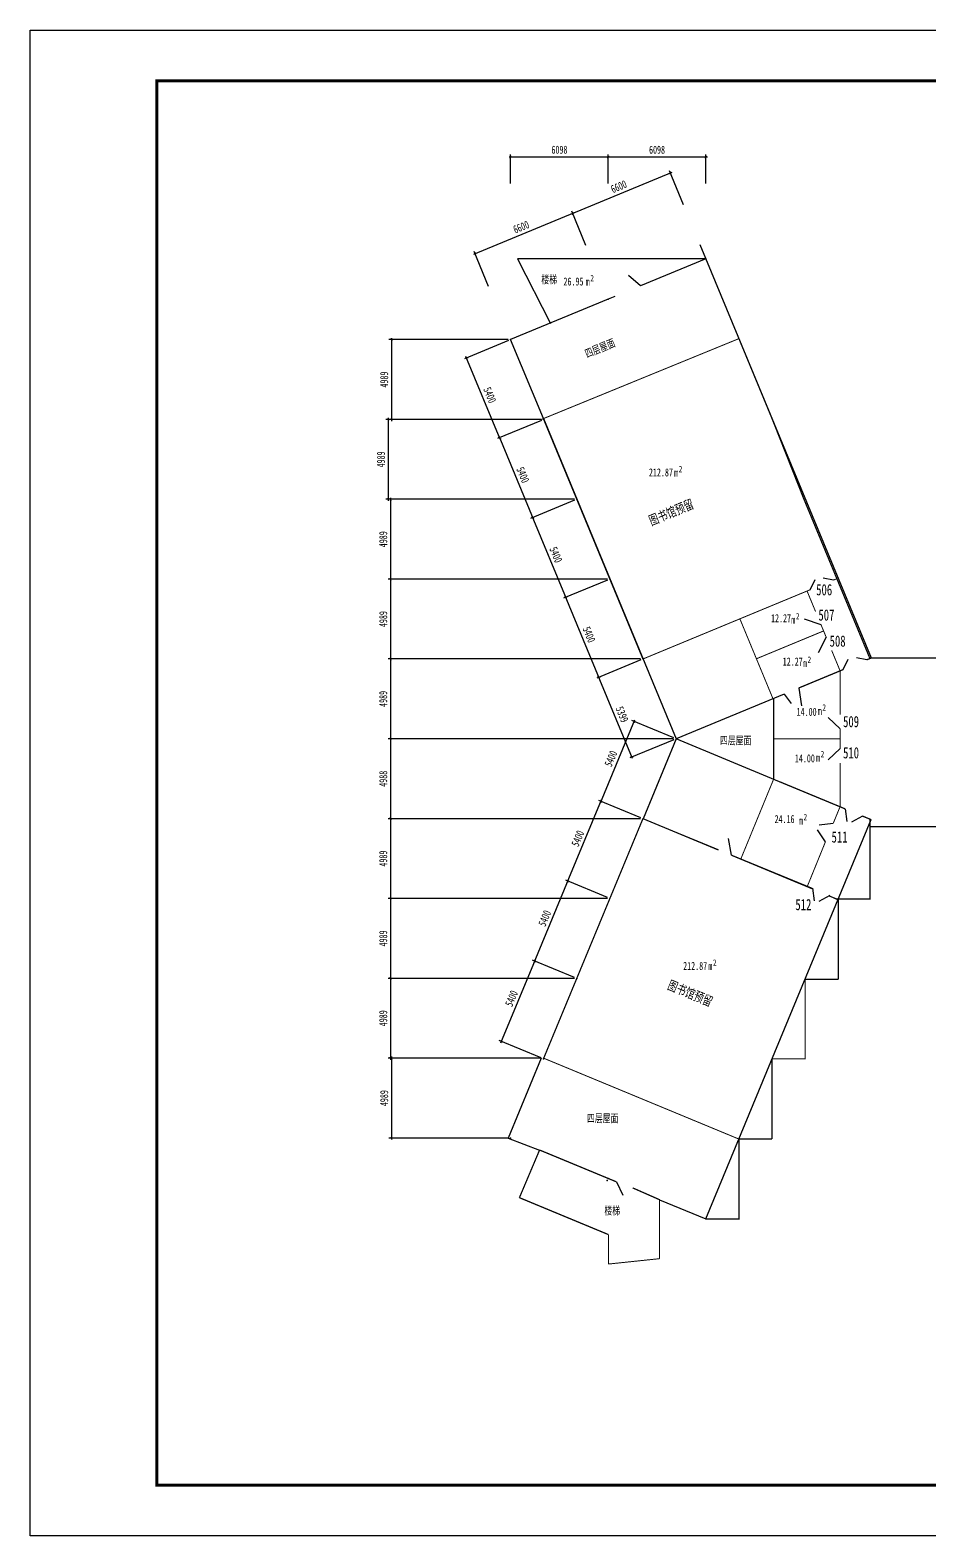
# Model space of a CAD drawing. Extents: x -65804 to 67252, y -80473 to 13616.
# Drawn here: x -65804 to -9585, y -80473 to 13616 of the extents above; entities that cross this region are included whole.
import ezdxf

# ---------------------------------------------------------------- set-up
doc = ezdxf.new("R2010")
doc.units = 0
doc.layers.get('0').update_dxf_attribs({"linetype": 'CONTINUOUS'})
doc.layers.get('DEFPOINTS').update_dxf_attribs({"linetype": 'CONTINUOUS'})
doc.styles.get("Standard").update_dxf_attribs({"font": '', "width": 0.7, "height": 700})
doc.styles.get('Standard').set_extended_font_data('FangSong_GB2312')
doc.dimstyles.get("Standard").update_dxf_attribs({"dimtxt": 0.18, "dimasz": 0.18, "dimexe": 0.18, "dimexo": 0.0625, "dimgap": 0.09, "dimtad": 0, "dimtih": 1, "dimtoh": 1, "dimdec": 4, "dimzin": 0, "dimdsep": 46, "dimtxsty": 'Standard', "dimcen": 0.09, "dimadec": 0, "dimazin": 0, "dimtfac": 1, "dimtdec": 4, "dimtofl": 0, "dimtmove": 0, "dimatfit": 3, "dimfxl": 1, "dimtolj": 1, "dimtzin": 0, "dimarcsym": 0})

# ---------------------------------------------------------------- blocks, each defined once
blk = doc.blocks.new('_ARCHTICK')
at = {"color": 0, "linetype": 'ByBlock', "const_width": 0.15}
blk.add_lwpolyline([(-0.5, -0.5), (0.5, 0.5)], dxfattribs=at)
blk = doc.blocks.new('*D1')
at = {"color": 0, "linetype": 'ByBlock'}
for p, q in [((-27653, -25737), (-30403, -26877)), ((-28159, -31900), (-30302, -26727)), ((-25586, -30725), (-28336, -31865))]:
    blk.add_line(p, q, dxfattribs=at)
at = {"layer": 'DEFPOINTS', "color": 0, "linetype": 'ByBlock'}
for p in [(-27514, -25680), (-30264, -26819), (-25448, -30668)]:
    blk.add_point(p, dxfattribs=at)
at = {"color": 0, "linetype": 'ByBlock', "xscale": 150, "yscale": 150, "zscale": 150}
for p, rotation in [((-30264, -26819), 112.5037971658268), ((-28198, -31807), 292.5037971658268)]:
    blk.add_blockref('_ARCHTICK', p, dxfattribs=dict(at, rotation=rotation))
at = {"color": 0, "linetype": 'ByBlock', "insert": (-28815, -29141), "char_height": 500, "attachment_point": 5, "rotation": 292.5038}
blk.add_mtext('\\A1;5399', dxfattribs=at)
blk = doc.blocks.new('*D2')
at = {"color": 0, "linetype": 'ByBlock'}
for p, q in [((-29719, -20748), (-32470, -21888)), ((-30226, -26912), (-32369, -21738))]:
    blk.add_line(p, q, dxfattribs=at)
at = {"layer": 'DEFPOINTS', "color": 0, "linetype": 'ByBlock'}
for p in [(-29581, -20691), (-32331, -21830), (-27514, -25680)]:
    blk.add_point(p, dxfattribs=at)
at = {"color": 0, "linetype": 'ByBlock', "xscale": 150, "yscale": 150, "zscale": 150}
for p, rotation in [((-32331, -21830), 112.5037971658268), ((-30264, -26819), 292.5037971658268)]:
    blk.add_blockref('_ARCHTICK', p, dxfattribs=dict(at, rotation=rotation))
at = {"color": 0, "linetype": 'ByBlock', "insert": (-30882, -24153), "char_height": 500, "attachment_point": 5, "rotation": 292.5038}
blk.add_mtext('\\A1;5400', dxfattribs=at)
blk = doc.blocks.new('*D3')
at = {"color": 0, "linetype": 'ByBlock'}
for p, q in [((-31786, -15759), (-34536, -16899)), ((-32293, -21923), (-34436, -16749))]:
    blk.add_line(p, q, dxfattribs=at)
at = {"layer": 'DEFPOINTS', "color": 0, "linetype": 'ByBlock'}
for p in [(-31647, -15702), (-34398, -16842), (-29581, -20691)]:
    blk.add_point(p, dxfattribs=at)
at = {"color": 0, "linetype": 'ByBlock', "xscale": 150, "yscale": 150, "zscale": 150}
for p, rotation in [((-34398, -16842), 112.5037971658268), ((-32331, -21830), 292.5037971658268)]:
    blk.add_blockref('_ARCHTICK', p, dxfattribs=dict(at, rotation=rotation))
at = {"color": 0, "linetype": 'ByBlock', "insert": (-32949, -19164), "char_height": 500, "attachment_point": 5, "rotation": 292.5038}
blk.add_mtext('\\A1;5400', dxfattribs=at)
blk = doc.blocks.new('*D4')
at = {"color": 0, "linetype": 'ByBlock'}
for p, q in [((-33852, -10770), (-36603, -11910)), ((-34360, -16934), (-36503, -11760))]:
    blk.add_line(p, q, dxfattribs=at)
at = {"layer": 'DEFPOINTS', "color": 0, "linetype": 'ByBlock'}
for p in [(-33714, -10713), (-36465, -11853), (-31647, -15702)]:
    blk.add_point(p, dxfattribs=at)
at = {"color": 0, "linetype": 'ByBlock', "xscale": 150, "yscale": 150, "zscale": 150}
for p, rotation in [((-36465, -11853), 112.5037971658268), ((-34398, -16842), 292.5037971658268)]:
    blk.add_blockref('_ARCHTICK', p, dxfattribs=dict(at, rotation=rotation))
at = {"color": 0, "linetype": 'ByBlock', "insert": (-35016, -14175), "char_height": 500, "attachment_point": 5, "rotation": 292.5038}
blk.add_mtext('\\A1;5400', dxfattribs=at)
blk = doc.blocks.new('*D5')
at = {"color": 0, "linetype": 'ByBlock'}
for p, q in [((-35919, -5782), (-38670, -6921)), ((-36426, -11945), (-38570, -6772))]:
    blk.add_line(p, q, dxfattribs=at)
at = {"layer": 'DEFPOINTS', "color": 0, "linetype": 'ByBlock'}
for p in [(-35780, -5724), (-38531, -6864), (-33714, -10713)]:
    blk.add_point(p, dxfattribs=at)
at = {"color": 0, "linetype": 'ByBlock', "xscale": 150, "yscale": 150, "zscale": 150}
for p, rotation in [((-38531, -6864), 112.5037971658268), ((-36465, -11853), 292.5037971658268)]:
    blk.add_blockref('_ARCHTICK', p, dxfattribs=dict(at, rotation=rotation))
at = {"color": 0, "linetype": 'ByBlock', "insert": (-37082, -9186), "char_height": 500, "attachment_point": 5, "rotation": 292.5038}
blk.add_mtext('\\A1;5400', dxfattribs=at)
blk = doc.blocks.new('*D10')
at = {"color": 0, "linetype": 'ByBlock'}
for p, q in [((-34306, -44642), (-32163, -39468)), ((-29719, -40588), (-32340, -39503))]:
    blk.add_line(p, q, dxfattribs=at)
at = {"layer": 'DEFPOINTS', "color": 0, "linetype": 'ByBlock'}
for p in [(-32201, -39560), (-29581, -40646), (-31647, -45635)]:
    blk.add_point(p, dxfattribs=at)
at = {"color": 0, "linetype": 'ByBlock', "xscale": 150, "yscale": 150, "zscale": 150}
for p, rotation in [((-32201, -39560), 67.50000000000004), ((-34268, -44549), 247.5)]:
    blk.add_blockref('_ARCHTICK', p, dxfattribs=dict(at, rotation=rotation))
at = {"color": 0, "linetype": 'ByBlock', "insert": (-33650, -41883), "char_height": 500, "attachment_point": 5, "rotation": 67.5}
blk.add_mtext('\\A1;5400', dxfattribs=at)
blk = doc.blocks.new('*D11')
at = {"color": 0, "linetype": 'ByBlock'}
for p, q in [((-32240, -39653), (-30097, -34479)), ((-27653, -35599), (-30274, -34514))]:
    blk.add_line(p, q, dxfattribs=at)
at = {"layer": 'DEFPOINTS', "color": 0, "linetype": 'ByBlock'}
for p in [(-30135, -34571), (-27514, -35657), (-29581, -40646)]:
    blk.add_point(p, dxfattribs=at)
at = {"color": 0, "linetype": 'ByBlock', "xscale": 150, "yscale": 150, "zscale": 150}
for p, rotation in [((-30135, -34571), 67.50000000000004), ((-32201, -39560), 247.5)]:
    blk.add_blockref('_ARCHTICK', p, dxfattribs=dict(at, rotation=rotation))
at = {"color": 0, "linetype": 'ByBlock', "insert": (-31584, -36894), "char_height": 500, "attachment_point": 5, "rotation": 67.5}
blk.add_mtext('\\A1;5400', dxfattribs=at)
blk = doc.blocks.new('*D12')
at = {"color": 0, "linetype": 'ByBlock'}
for p, q in [((-30173, -34664), (-28030, -29490)), ((-25585, -30611), (-28207, -29525))]:
    blk.add_line(p, q, dxfattribs=at)
at = {"layer": 'DEFPOINTS', "color": 0, "linetype": 'ByBlock'}
for p in [(-28068, -29582), (-25447, -30668), (-27514, -35657)]:
    blk.add_point(p, dxfattribs=at)
at = {"color": 0, "linetype": 'ByBlock', "xscale": 150, "yscale": 150, "zscale": 150}
for p, rotation in [((-28068, -29582), 67.50000000000004), ((-30135, -34571), 247.5)]:
    blk.add_blockref('_ARCHTICK', p, dxfattribs=dict(at, rotation=rotation))
at = {"color": 0, "linetype": 'ByBlock', "insert": (-29517, -31905), "char_height": 500, "attachment_point": 5, "rotation": 67.5}
blk.add_mtext('\\A1;5400', dxfattribs=at)
blk = doc.blocks.new('*D13')
at = {"color": 0, "linetype": 'ByBlock'}
for p, q in [((-43230, -5624), (-43230, -10813)), ((-35930, -5724), (-43380, -5724)), ((-33864, -10713), (-43380, -10713))]:
    blk.add_line(p, q, dxfattribs=at)
at = {"layer": 'DEFPOINTS', "color": 0, "linetype": 'ByBlock'}
for p in [(-35780, -5724), (-43230, -10713), (-33714, -10713)]:
    blk.add_point(p, dxfattribs=at)
at = {"color": 0, "linetype": 'ByBlock', "xscale": 150, "yscale": 150, "zscale": 150}
for p, rotation in [((-43230, -5724), 90), ((-43230, -10713), 270)]:
    blk.add_blockref('_ARCHTICK', p, dxfattribs=dict(at, rotation=rotation))
at = {"color": 0, "linetype": 'ByBlock', "insert": (-43680, -8219), "char_height": 500, "attachment_point": 5, "rotation": 90}
blk.add_mtext('\\A1;4989', dxfattribs=at)
blk = doc.blocks.new('*D14')
at = {"color": 0, "linetype": 'ByBlock'}
for p, q in [((-33864, -10713), (-43580, -10713)), ((-43430, -10613), (-43430, -15802)), ((-31797, -15702), (-43580, -15702))]:
    blk.add_line(p, q, dxfattribs=at)
at = {"layer": 'DEFPOINTS', "color": 0, "linetype": 'ByBlock'}
for p in [(-33714, -10713), (-43430, -15702), (-31647, -15702)]:
    blk.add_point(p, dxfattribs=at)
at = {"color": 0, "linetype": 'ByBlock', "xscale": 150, "yscale": 150, "zscale": 150}
for p, rotation in [((-43430, -10713), 90), ((-43430, -15702), 270)]:
    blk.add_blockref('_ARCHTICK', p, dxfattribs=dict(at, rotation=rotation))
at = {"color": 0, "linetype": 'ByBlock', "insert": (-43880, -13208), "char_height": 500, "attachment_point": 5, "rotation": 90}
blk.add_mtext('\\A1;4989', dxfattribs=at)
blk = doc.blocks.new('*D15')
at = {"color": 0, "linetype": 'ByBlock'}
for p, q in [((-31797, -15702), (-43440, -15702)), ((-43290, -15602), (-43290, -20791)), ((-29731, -20691), (-43440, -20691))]:
    blk.add_line(p, q, dxfattribs=at)
at = {"layer": 'DEFPOINTS', "color": 0, "linetype": 'ByBlock'}
for p in [(-31647, -15702), (-43290, -20691), (-29581, -20691)]:
    blk.add_point(p, dxfattribs=at)
at = {"color": 0, "linetype": 'ByBlock', "xscale": 150, "yscale": 150, "zscale": 150}
for p, rotation in [((-43290, -15702), 90), ((-43290, -20691), 270)]:
    blk.add_blockref('_ARCHTICK', p, dxfattribs=dict(at, rotation=rotation))
at = {"color": 0, "linetype": 'ByBlock', "insert": (-43740, -18196), "char_height": 500, "attachment_point": 5, "rotation": 90}
blk.add_mtext('\\A1;4989', dxfattribs=at)
blk = doc.blocks.new('*D16')
at = {"color": 0, "linetype": 'ByBlock'}
for p, q in [((-29731, -20691), (-43440, -20691)), ((-43290, -20591), (-43290, -25780)), ((-27664, -25680), (-43440, -25680))]:
    blk.add_line(p, q, dxfattribs=at)
at = {"layer": 'DEFPOINTS', "color": 0, "linetype": 'ByBlock'}
for p in [(-29581, -20691), (-43290, -25680), (-27514, -25680)]:
    blk.add_point(p, dxfattribs=at)
at = {"color": 0, "linetype": 'ByBlock', "xscale": 150, "yscale": 150, "zscale": 150}
for p, rotation in [((-43290, -20691), 90), ((-43290, -25680), 270)]:
    blk.add_blockref('_ARCHTICK', p, dxfattribs=dict(at, rotation=rotation))
at = {"color": 0, "linetype": 'ByBlock', "insert": (-43740, -23185), "char_height": 500, "attachment_point": 5, "rotation": 90}
blk.add_mtext('\\A1;4989', dxfattribs=at)
blk = doc.blocks.new('*D17')
at = {"color": 0, "linetype": 'ByBlock'}
for p, q in [((-27664, -25680), (-43440, -25680)), ((-43290, -25580), (-43290, -30769)), ((-25598, -30669), (-43440, -30669))]:
    blk.add_line(p, q, dxfattribs=at)
at = {"layer": 'DEFPOINTS', "color": 0, "linetype": 'ByBlock'}
for p in [(-27514, -25680), (-43290, -30669), (-25448, -30669)]:
    blk.add_point(p, dxfattribs=at)
at = {"color": 0, "linetype": 'ByBlock', "xscale": 150, "yscale": 150, "zscale": 150}
for p, rotation in [((-43290, -25680), 90), ((-43290, -30669), 270)]:
    blk.add_blockref('_ARCHTICK', p, dxfattribs=dict(at, rotation=rotation))
at = {"color": 0, "linetype": 'ByBlock', "insert": (-43740, -28174), "char_height": 500, "attachment_point": 5, "rotation": 90}
blk.add_mtext('\\A1;4989', dxfattribs=at)
blk = doc.blocks.new('*D18')
at = {"color": 0, "linetype": 'ByBlock'}
for p, q in [((-25598, -30669), (-43440, -30669)), ((-43290, -30569), (-43290, -35757)), ((-27664, -35657), (-43440, -35657))]:
    blk.add_line(p, q, dxfattribs=at)
at = {"layer": 'DEFPOINTS', "color": 0, "linetype": 'ByBlock'}
for p in [(-25448, -30669), (-43290, -35657), (-27514, -35657)]:
    blk.add_point(p, dxfattribs=at)
at = {"color": 0, "linetype": 'ByBlock', "xscale": 150, "yscale": 150, "zscale": 150}
for p, rotation in [((-43290, -30669), 90), ((-43290, -35657), 270)]:
    blk.add_blockref('_ARCHTICK', p, dxfattribs=dict(at, rotation=rotation))
at = {"color": 0, "linetype": 'ByBlock', "insert": (-43740, -33163), "char_height": 500, "attachment_point": 5, "rotation": 90}
blk.add_mtext('\\A1;4988', dxfattribs=at)
blk = doc.blocks.new('*D19')
at = {"color": 0, "linetype": 'ByBlock'}
for p, q in [((-27814, -35657), (-43440, -35657)), ((-43290, -35557), (-43290, -40746)), ((-29731, -40646), (-43440, -40646))]:
    blk.add_line(p, q, dxfattribs=at)
at = {"layer": 'DEFPOINTS', "color": 0, "linetype": 'ByBlock'}
for p in [(-27664, -35657), (-43290, -40646), (-29581, -40646)]:
    blk.add_point(p, dxfattribs=at)
at = {"color": 0, "linetype": 'ByBlock', "xscale": 150, "yscale": 150, "zscale": 150}
for p, rotation in [((-43290, -35657), 90), ((-43290, -40646), 270)]:
    blk.add_blockref('_ARCHTICK', p, dxfattribs=dict(at, rotation=rotation))
at = {"color": 0, "linetype": 'ByBlock', "insert": (-43740, -38151), "char_height": 500, "attachment_point": 5, "rotation": 90}
blk.add_mtext('\\A1;4989', dxfattribs=at)
blk = doc.blocks.new('*D20')
at = {"color": 0, "linetype": 'ByBlock'}
for p, q in [((-29731, -40646), (-43440, -40646)), ((-43290, -40546), (-43290, -45735)), ((-31797, -45635), (-43440, -45635))]:
    blk.add_line(p, q, dxfattribs=at)
at = {"layer": 'DEFPOINTS', "color": 0, "linetype": 'ByBlock'}
for p in [(-29581, -40646), (-43290, -45635), (-31647, -45635)]:
    blk.add_point(p, dxfattribs=at)
at = {"color": 0, "linetype": 'ByBlock', "xscale": 150, "yscale": 150, "zscale": 150}
for p, rotation in [((-43290, -40646), 90), ((-43290, -45635), 270)]:
    blk.add_blockref('_ARCHTICK', p, dxfattribs=dict(at, rotation=rotation))
at = {"color": 0, "linetype": 'ByBlock', "insert": (-43740, -43140), "char_height": 500, "attachment_point": 5, "rotation": 90}
blk.add_mtext('\\A1;4989', dxfattribs=at)
blk = doc.blocks.new('*D21')
at = {"color": 0, "linetype": 'ByBlock'}
for p, q in [((-31947, -45635), (-43440, -45635)), ((-43290, -45535), (-43290, -50724)), ((-33864, -50624), (-43440, -50624))]:
    blk.add_line(p, q, dxfattribs=at)
at = {"layer": 'DEFPOINTS', "color": 0, "linetype": 'ByBlock'}
for p in [(-31797, -45635), (-43290, -50624), (-33714, -50624)]:
    blk.add_point(p, dxfattribs=at)
at = {"color": 0, "linetype": 'ByBlock', "xscale": 150, "yscale": 150, "zscale": 150}
for p, rotation in [((-43290, -45635), 90), ((-43290, -50624), 270)]:
    blk.add_blockref('_ARCHTICK', p, dxfattribs=dict(at, rotation=rotation))
at = {"color": 0, "linetype": 'ByBlock', "insert": (-43740, -48129), "char_height": 500, "attachment_point": 5, "rotation": 90}
blk.add_mtext('\\A1;4989', dxfattribs=at)
blk = doc.blocks.new('*D22')
at = {"color": 0, "linetype": 'ByBlock'}
for p, q in [((-33864, -50624), (-43380, -50624)), ((-43230, -50524), (-43230, -55713)), ((-35930, -55613), (-43380, -55613))]:
    blk.add_line(p, q, dxfattribs=at)
at = {"layer": 'DEFPOINTS', "color": 0, "linetype": 'ByBlock'}
for p in [(-33714, -50624), (-43230, -55613), (-35780, -55613)]:
    blk.add_point(p, dxfattribs=at)
at = {"color": 0, "linetype": 'ByBlock', "xscale": 150, "yscale": 150, "zscale": 150}
for p, rotation in [((-43230, -50624), 90), ((-43230, -55613), 270)]:
    blk.add_blockref('_ARCHTICK', p, dxfattribs=dict(at, rotation=rotation))
at = {"color": 0, "linetype": 'ByBlock', "insert": (-43680, -53118), "char_height": 500, "attachment_point": 5, "rotation": 90}
blk.add_mtext('\\A1;4989', dxfattribs=at)

msp = doc.modelspace()

# ---------------------------------------------------------------- linework, layer by layer
for p, q in [((-65803.5, 13616.5), (67252.5, 13616.5)), ((-65803.5, -80473.1), (-65803.5, 13616.5)), ((-23951.7, 212.8), (-13252.5, -25617.4)), ((-23584.2, -672.4), (-35360, -672.4)), ((-35360, -672.4), (-33290, -4720)), ((-23584.2, -672.4), (-27668.3, -2364.1)), ((-27668.3, -2364.1), (-28420, -1720)), ((-29682.6, -3198.4), (-35780.2, -5724.1)), ((-29267.1, -3026.3), (-29682.6, -3198.4)), ((-33735.4, -10660.6), (-35780.2, -5724.1)), ((-33735.4, -10660.6), (-25447.7, -30668.9)), ((-15600.1, -20746.1), (-16243.1, -20624.1)), ((-17066.1, -21352.2), (-16756.1, -20712.1)), ((-16383.5, -23546.1), (-17420, -23200)), ((-16068.3, -24307.1), (-16556.5, -25284.7)), ((-15000, -26340), (-14690, -25700)), ((-13534.1, -25734.1), (-14177, -25612)), ((-18688.4, -27869), (-25447.7, -30668.9)), ((-18688.4, -27869), (-18260, -28460)), ((-17781.7, -27493.5), (-17610, -28600)), ((-15195.9, -30050), (-15930, -29340)), ((-25447.7, -30668.9), (-27500.4, -35662.5)), ((-18972.1, -33350.2), (-25447.7, -30667.9)), ((-15195.9, -31273.2), (-15930, -31983.2)), ((-27514.2, -35656.9), (-22820.9, -37600.9)), ((-23585, -60664.1), (-13252.5, -35719.3)), ((-14887, -35042.3), (-14780, -35830)), ((-13793.9, -35495.1), (-14480, -35870)), ((-16110, -37100), (-16610, -36350)), ((-15624.7, -35950.7), (-16500, -36060)), ((-21989.4, -37945.3), (-22160, -36900)), ((-21989.4, -37945.3), (-16923.7, -40043.6)), ((-16928.7, -40006.8), (-16821.7, -40794.5)), ((-15835.6, -40459.6), (-16521.7, -40834.5)), ((-15871.7, -40479.3), (-15319, -40708.3)), ((-33863.7, -50623.7), (-35936, -55626.7)), ((-35936, -55626.7), (-33971.7, -56361.7)), ((-29165.8, -58352.4), (-28780, -59180)), ((-26470, -59469.1), (-23585, -60664.1)), ((67252.5, -80473.1), (-65803.5, -80473.1))]:
    msp.add_line(p, q)
at = {"color": 0, "linetype": 'ByBlock'}
for p, q in [((-35880.2, 5690), (-29582.6, 5690)), ((-35780.2, 4040), (-35780.2, 5840)), ((-29782.6, 5690), (-23484.2, 5690)), ((-29682.6, 4040), (-29682.6, 5840)), ((-23584.2, 4040), (-23584.2, 5840)), ((-25710.3, 4723.9), (-31993.4, 2123.4)), ((-24984.1, 2707.9), (-25860, 4824.2)), ((-31808.6, 2199.9), (-38091.7, -400.5)), ((-31071.2, 156.9), (-31958.3, 2300.3)), ((-37158.3, -2394.2), (-38056.7, -223.7)), ((-36389.6, -49671.2), (-34229.7, -44456.8)), ((-31785.8, -45577.4), (-34406.5, -44491.8)), ((-33869.1, -50607), (-36489.9, -49521.4))]:
    msp.add_line(p, q, dxfattribs=at)
at = {"const_width": 190.1}
msp.add_lwpolyline([(-57883.5, 10448.5), (64084.5, 10448.5), (64084.5, -77305.1), (-57883.5, -77305.1)], close=True, dxfattribs=at)
for points, const_width in [([(-33863.7, -10713.1), (-21517.7, -5661.3)], 60), ([(-21517.7, -5661.3), (-19442.9, -10672.4), (-17464.8, -15672.4), (-15398.3, -20661.3), (-13331.8, -25650.3)], 80), ([(-27514.2, -25679.9), (-29580.7, -20691), (-31647.2, -15702), (-33730.5, -10672.4), (-33735.4, -10660.6)], 80), ([(-15602.1, -20745.7), (-15398.3, -20661.3)], 60), ([(-27514.2, -25679.9), (-17066.1, -21352.2)], 60), ([(-17253.5, -21445.7), (-16728.1, -22714.2)], 60), ([(-13251.8, -25617.1), (-8154.2, -25617.1), (-8154.2, -22617.4)], 80), ([(-21456.3, -23170.6), (-19389.8, -28159.6)], 60), ([(-16383.5, -23546.1), (-16225.9, -23926.6)], 60), ([(-20423, -25665.1), (-16225.9, -23926.6)], 60), ([(-16068.3, -24307.1), (-16225.9, -23926.6)], 60), ([(-15198.3, -26407.5), (-15723.7, -25139)], 60), ([(-15000, -26340), (-17781.7, -27493.5)], 80), ([(-13251.8, -25617.1), (-13534.1, -25734.1)], 80), ([(-15198.3, -26407.5), (-15196.5, -29150)], 60), ([(-19349.7, -28143), (-19349.7, -31580)], 80), ([(-19349.7, -28143), (-18688.4, -27869)], 60), ([(-15195.9, -30050), (-15195.5, -30661.6)], 60), ([(-15195.5, -30661.6), (-19349.7, -30661.6)], 60), ([(-15195.9, -31273.2), (-15195.5, -30661.6)], 60), ([(-19349.7, -33193.8), (-19349.7, -31580)], 80), ([(-15198.3, -34915.7), (-15196.5, -32173.2)], 60), ([(-19349.7, -33193.8), (-21396, -38171.8)], 60), ([(-19349.7, -33193.8), (-18972.1, -33350.2)], 60), ([(-14887, -35042.3), (-18972.1, -33350.2)], 80), ([(-27514.2, -35656.9), (-29580.7, -40645.8), (-31647.2, -45634.8), (-33714.3, -50625.2)], 80), ([(-27514.2, -35656.9), (-22815.7, -37588.2)], 60), ([(-15198.3, -34913.4), (-15624.7, -35950.7)], 60), ([(-15398.3, -40675.4), (-13332.3, -40675.4), (-13331.8, -35686.5)], 80), ([(-13251.8, -35719.6), (-13793.9, -35495.1)], 80), ([(-13331.9, -36160), (13668.1, -36160)], 80), ([(-16110, -37100), (-17239.9, -39880.2)], 60), ([(-21983.3, -37930.4), (-16928.5, -40008.2)], 60), ([(-15330.8, -40736.7), (-15871.7, -40479.3)], 60), ([(-15305.4, -40675.4), (-15305.4, -45697.4)], 80), ([(-19442.9, -50664.4), (-17376.9, -50664.4), (-17376.9, -45697.4), (-15310.9, -45697.4)], 80), ([(-21519.1, -55676.6), (-33714.3, -50625.2)], 60), ([(-19442.9, -50664.4), (-19442.9, -55675.4)], 80), ([(-35237.2, -59352.7), (-33971.7, -56361.7)], 80), ([(-29165.8, -58352.4), (-29682.6, -58138.4), (-33971.7, -56361.7)], 80), ([(-23585.1, -60664.4), (-21519.1, -60664.4), (-21519.1, -55675.4), (-19453.1, -55675.4)], 80), ([(-26470, -59469.1), (-28150, -58730)], 80), ([(-29670, -61646.4), (-35231.5, -59339.3)], 80), ([(-26470, -59469.1), (-26470, -63150)], 60), ([(-29670, -63486.9), (-26470, -63150)], 60)]:
    msp.add_lwpolyline(points, dxfattribs=dict(const_width=const_width))
msp.add_lwpolyline([(-29670, -61646.4, 60, 60, 0), (-29670, -63486.9, 60, 60, 0)], format="xyseb")
at = {"color": 0, "linetype": 'ByBlock'}
for p in [(-29682.6, 5690), (-23584.2, 5690), (-31901, 2161.7), (-37999.3, -362.3), (-23584.2, -674.4), (-23584.2, -674.4), (-29682.6, -3198.4), (-29682.6, -3198.4), (-29682.6, -3198.4), (-29682.6, -3198.4), (-35780.2, -5724.1), (-35780.2, -5724.1), (-34268, -44549.2), (-31647.2, -45634.8), (-33730.5, -50664.4), (-35780.2, -55612.7), (-35780.2, -55612.7), (-29745.5, -58274.5), (-29745.5, -58274.5), (-29745.5, -58274.5), (-29682.6, -58138.4), (-23585, -60664.1), (-23584.2, -60664.4)]:
    msp.add_point(p, dxfattribs=at)

# ---------------------------------------------------------------- block references
at = {"color": 0, "linetype": 'ByBlock', "xscale": 150, "yscale": 150, "zscale": 150}
for p, rotation in [((-35780.2, 5690), 180), ((-29682.6, 5690), 180), ((-25802.7, 4685.6), 22.48363437405589), ((-31901, 2161.7), 22.48363437405589), ((-31901, 2161.7), 202.483634374056), ((-37999.3, -362.3), 202.483634374056), ((-34268, -44549.2), 67.50000000000004), ((-36351.3, -49578.8), 247.5)]:
    msp.add_blockref('_ARCHTICK', p, dxfattribs=dict(at, rotation=rotation))
for p in [(-29682.6, 5690), (-23584.2, 5690)]:
    msp.add_blockref('_ARCHTICK', p, dxfattribs=at)

# ---------------------------------------------------------------- texts
at = {"color": 0, "linetype": 'ByBlock', "char_height": 500, "attachment_point": 5}
for insert in [(-32731.4, 6140), (-26633.4, 6140)]:
    msp.add_mtext('\\A1;6098', dxfattribs=dict(at, insert=insert))
for s, insert, rotation in [('\\A1;6600', (-29023.9, 3839.5), 22.483634), ('\\A1;6600', (-35122.2, 1315.5), 22.483634), ('\\A1;5400', (-35725.4, -46891.8), 67.5)]:
    msp.add_mtext(s, dxfattribs=dict(at, insert=insert, rotation=rotation))
at = {"attachment_point": 1}
for s, insert, char_height, width in [('楼梯', (-33860, -1720), 500, 2790), ('26.95', (-32480, -1840), 500, 16260), ('2', (-30800, -1680), 400, 12560), ('m', (-31090, -1850), 500, 14920), ('212.87', (-27140, -13770), 500, 16260), ('m', (-25570, -13780), 500, 14920), ('2', (-25280, -13610), 400, 12560), ('506', (-16690, -21000), 700, 3720), ('12.27', (-19510, -22880), 500, 10940), ('m', (-18250, -22980), 500, 14920), ('2', (-17960, -22810), 400, 12560), ('507', (-16550, -22580), 700, 3720), ('508', (-15850, -24210), 700, 3720), ('12.27', (-18780, -25590), 500, 10940), ('m', (-17520, -25690), 500, 14920), ('2', (-17230, -25520), 400, 12560), ('14.00', (-17910.3, -28730), 500, 10940), ('m', (-16590, -28680), 500, 14920), ('2', (-16300, -28510), 400, 12560), ('509', (-15010, -29240), 700, 3720), ('四层屋面', (-22700, -30520), 500, 2980), ('14.00', (-18020.3, -31640), 500, 10940), ('m', (-16700, -31590), 500, 14920), ('2', (-16410, -31420), 400, 12560), ('510', (-15010, -31190), 700, 3720), ('24.16', (-19290, -35430), 500, 10940), ('m', (-17770, -35530), 500, 14920), ('2', (-17480, -35360), 400, 12560), ('511', (-15730, -36450), 700, 3720), ('512', (-17990, -40675.4), 700, 2684.612), ('212.87', (-25000, -44610), 500, 16260), ('m', (-23430, -44620), 500, 14920), ('2', (-23140, -44450), 400, 12560), ('四层屋面', (-31010, -54130), 500, 5040), ('楼梯', (-29920, -59900), 500, 3040)]:
    msp.add_mtext(s, dxfattribs=dict(at, insert=insert, char_height=char_height, width=width))
for s, insert, char_height, width, attachment_point, rotation in [('四层屋面', (-31198.5, -6406), 500, 8253.854, 1, 22.5), ('{\\fPMingLiU|b0|i0|c134|p18;\\C3;图书馆预\\fGulim|b0|i0|c134|p34;留}', (-25860.8, -16231.1), 600, 3631.724, 2, 22.5), ('{\\fPMingLiU|b0|i0|c134|p18;\\H1.2x;\\C3;图书馆预\\fGulim|b0|i0|c134|p34;留}', (-25800, -45730), 500, 5423.402, 1, 337.5)]:
    msp.add_mtext(s, dxfattribs=dict(insert=insert, char_height=char_height, width=width, attachment_point=attachment_point, rotation=rotation))

# ---------------------------------------------------------------- dimensions: what is measured, and where the dimension line sits
for base, p1, p2, angle, override, picture, middle in [((-43230, -10713.1), (-35780.2, -5724.1), (-33713.7, -10713.1), 90, {"dimtxt": 500, "dimasz": 150, "dimexe": 150, "dimexo": 150, "dimgap": 200, "dimtad": 1, "dimtih": 0, "dimtoh": 0, "dimdec": 0, "dimzin": 8, "dimlunit": 5, "dimblk1": 'ARCHTICK', "dimblk2": 'ARCHTICK', "dimsah": 1, "dimcen": 2.5, "dimdle": 100, "dimtdec": 0, "dimtofl": 1}, '*D13', (-43680, -8218.6)), ((-38531.5, -6863.9), (-33713.7, -10713.1), (-35780.2, -5724.1), 292.503797, {"dimtxt": 500, "dimasz": 150, "dimexe": 150, "dimexo": 150, "dimgap": 200, "dimtad": 1, "dimtih": 0, "dimtoh": 0, "dimdec": 0, "dimzin": 8, "dimlunit": 5, "dimblk1": 'ARCHTICK', "dimblk2": 'ARCHTICK', "dimsah": 1, "dimcen": 2.5, "dimdle": 100, "dimse1": 1, "dimtdec": 0, "dimtofl": 1, "dimtmove": 1}, '*D5', (-37082.3, -9186.1)), ((-43430, -15702), (-33713.7, -10713.1), (-31647.2, -15702), 90, {"dimtxt": 500, "dimasz": 150, "dimexe": 150, "dimexo": 150, "dimgap": 200, "dimtad": 1, "dimtih": 0, "dimtoh": 0, "dimdec": 0, "dimzin": 8, "dimlunit": 5, "dimblk1": 'ARCHTICK', "dimblk2": 'ARCHTICK', "dimsah": 1, "dimcen": 2.5, "dimdle": 100, "dimtdec": 0, "dimtofl": 1}, '*D14', (-43880, -13207.5)), ((-36464.7, -11852.8), (-31647.2, -15702), (-33713.7, -10713.1), 292.503797, {"dimtxt": 500, "dimasz": 150, "dimexe": 150, "dimexo": 150, "dimgap": 200, "dimtad": 1, "dimtih": 0, "dimtoh": 0, "dimdec": 0, "dimzin": 8, "dimlunit": 5, "dimblk1": 'ARCHTICK', "dimblk2": 'ARCHTICK', "dimsah": 1, "dimcen": 2.5, "dimdle": 100, "dimse1": 1, "dimtdec": 0, "dimtofl": 1, "dimtmove": 1}, '*D4', (-35015.5, -14174.9)), ((-43290, -20691), (-31647.2, -15702), (-29580.7, -20691), 90, {"dimtxt": 500, "dimasz": 150, "dimexe": 150, "dimexo": 150, "dimgap": 200, "dimtad": 1, "dimtih": 0, "dimtoh": 0, "dimdec": 0, "dimzin": 8, "dimlunit": 5, "dimblk1": 'ARCHTICK', "dimblk2": 'ARCHTICK', "dimsah": 1, "dimcen": 2.5, "dimdle": 100, "dimtdec": 0, "dimtofl": 1}, '*D15', (-43740, -18196.5)), ((-34397.8, -16841.6), (-29580.7, -20691), (-31647.2, -15702), 292.503797, {"dimtxt": 500, "dimasz": 150, "dimexe": 150, "dimexo": 150, "dimgap": 200, "dimtad": 1, "dimtih": 0, "dimtoh": 0, "dimdec": 0, "dimzin": 8, "dimlunit": 5, "dimblk1": 'ARCHTICK', "dimblk2": 'ARCHTICK', "dimsah": 1, "dimcen": 2.5, "dimdle": 100, "dimse1": 1, "dimtdec": 0, "dimtofl": 1, "dimtmove": 1}, '*D3', (-32948.7, -19163.7)), ((-43290, -25679.9), (-29580.7, -20691), (-27514.2, -25679.9), 90, {"dimtxt": 500, "dimasz": 150, "dimexe": 150, "dimexo": 150, "dimgap": 200, "dimtad": 1, "dimtih": 0, "dimtoh": 0, "dimdec": 0, "dimzin": 8, "dimlunit": 5, "dimblk1": 'ARCHTICK', "dimblk2": 'ARCHTICK', "dimsah": 1, "dimcen": 2.5, "dimdle": 100, "dimtdec": 0, "dimtofl": 1}, '*D16', (-43740, -23185.4)), ((-32331, -21830.4), (-27514.2, -25679.9), (-29580.7, -20691), 292.503797, {"dimtxt": 500, "dimasz": 150, "dimexe": 150, "dimexo": 150, "dimgap": 200, "dimtad": 1, "dimtih": 0, "dimtoh": 0, "dimdec": 0, "dimzin": 8, "dimlunit": 5, "dimblk1": 'ARCHTICK', "dimblk2": 'ARCHTICK', "dimsah": 1, "dimcen": 2.5, "dimdle": 100, "dimse1": 1, "dimtdec": 0, "dimtofl": 1, "dimtmove": 1}, '*D2', (-30881.9, -24152.6)), ((-43290, -30668.9), (-27514.2, -25679.9), (-25447.7, -30668.9), 90, {"dimtxt": 500, "dimasz": 150, "dimexe": 150, "dimexo": 150, "dimgap": 200, "dimtad": 1, "dimtih": 0, "dimtoh": 0, "dimdec": 0, "dimzin": 8, "dimlunit": 5, "dimblk1": 'ARCHTICK', "dimblk2": 'ARCHTICK', "dimsah": 1, "dimcen": 2.5, "dimdle": 100, "dimtdec": 0, "dimtofl": 1}, '*D17', (-43740, -28174.4)), ((-28068.5, -29582.4), (-27514.2, -35656.9), (-25446.6, -30668.4), 67.5, {"dimtxt": 500, "dimasz": 150, "dimexe": 150, "dimexo": 150, "dimgap": 200, "dimtad": 1, "dimtih": 0, "dimtoh": 0, "dimdec": 0, "dimzin": 8, "dimlunit": 5, "dimblk1": 'ARCHTICK', "dimblk2": 'ARCHTICK', "dimsah": 1, "dimcen": 2.5, "dimdle": 100, "dimse1": 1, "dimtdec": 0, "dimtofl": 1, "dimtmove": 1}, '*D12', (-29517.5, -31904.6)), ((-43290, -35656.9), (-25447.7, -30668.9), (-27514.2, -35656.9), 90, {"dimtxt": 500, "dimasz": 150, "dimexe": 150, "dimexo": 150, "dimgap": 200, "dimtad": 1, "dimtih": 0, "dimtoh": 0, "dimdec": 0, "dimzin": 8, "dimlunit": 5, "dimblk1": 'ARCHTICK', "dimblk2": 'ARCHTICK', "dimsah": 1, "dimcen": 2.5, "dimdle": 100, "dimtdec": 0, "dimtofl": 1}, '*D18', (-43740, -33162.9)), ((-30135, -34571.3), (-29580.7, -40645.8), (-27514.2, -35656.9), 67.5, {"dimtxt": 500, "dimasz": 150, "dimexe": 150, "dimexo": 150, "dimgap": 200, "dimtad": 1, "dimtih": 0, "dimtoh": 0, "dimdec": 0, "dimzin": 8, "dimlunit": 5, "dimblk1": 'ARCHTICK', "dimblk2": 'ARCHTICK', "dimsah": 1, "dimcen": 2.5, "dimdle": 100, "dimse1": 1, "dimtdec": 0, "dimtofl": 1, "dimtmove": 1}, '*D11', (-31584, -36893.6)), ((-43290, -40645.8), (-27664.2, -35656.9), (-29580.7, -40645.8), 90, {"dimtxt": 500, "dimasz": 150, "dimexe": 150, "dimexo": 150, "dimgap": 200, "dimtad": 1, "dimtih": 0, "dimtoh": 0, "dimdec": 0, "dimzin": 8, "dimlunit": 5, "dimblk1": 'ARCHTICK', "dimblk2": 'ARCHTICK', "dimsah": 1, "dimcen": 2.5, "dimdle": 100, "dimtdec": 0, "dimtofl": 1}, '*D19', (-43740, -38151.3)), ((-32201.5, -39560.3), (-31647.2, -45634.8), (-29580.7, -40645.8), 67.5, {"dimtxt": 500, "dimasz": 150, "dimexe": 150, "dimexo": 150, "dimgap": 200, "dimtad": 1, "dimtih": 0, "dimtoh": 0, "dimdec": 0, "dimzin": 8, "dimlunit": 5, "dimblk1": 'ARCHTICK', "dimblk2": 'ARCHTICK', "dimsah": 1, "dimcen": 2.5, "dimdle": 100, "dimse1": 1, "dimtdec": 0, "dimtofl": 1, "dimtmove": 1}, '*D10', (-33650.5, -41882.5)), ((-43290, -45634.8), (-29580.7, -40645.8), (-31647.2, -45634.8), 90, {"dimtxt": 500, "dimasz": 150, "dimexe": 150, "dimexo": 150, "dimgap": 200, "dimtad": 1, "dimtih": 0, "dimtoh": 0, "dimdec": 0, "dimzin": 8, "dimlunit": 5, "dimblk1": 'ARCHTICK', "dimblk2": 'ARCHTICK', "dimsah": 1, "dimcen": 2.5, "dimdle": 100, "dimtdec": 0, "dimtofl": 1}, '*D20', (-43740, -43140.3)), ((-43290, -50623.7), (-31797.2, -45634.8), (-33713.7, -50623.7), 90, {"dimtxt": 500, "dimasz": 150, "dimexe": 150, "dimexo": 150, "dimgap": 200, "dimtad": 1, "dimtih": 0, "dimtoh": 0, "dimdec": 0, "dimzin": 8, "dimlunit": 5, "dimblk1": 'ARCHTICK', "dimblk2": 'ARCHTICK', "dimsah": 1, "dimcen": 2.5, "dimdle": 100, "dimtdec": 0, "dimtofl": 1}, '*D21', (-43740, -48129.2)), ((-43230, -55612.7), (-33713.7, -50623.7), (-35780.2, -55612.7), 90, {"dimtxt": 500, "dimasz": 150, "dimexe": 150, "dimexo": 150, "dimgap": 200, "dimtad": 1, "dimtih": 0, "dimtoh": 0, "dimdec": 0, "dimzin": 8, "dimlunit": 5, "dimblk1": 'ARCHTICK', "dimblk2": 'ARCHTICK', "dimsah": 1, "dimcen": 2.5, "dimdle": 100, "dimtdec": 0, "dimtofl": 1}, '*D22', (-43680, -53118.2))]:
    dim = msp.add_linear_dim(base=base, p1=p1, p2=p2, angle=angle, dimstyle='Standard', override=override)
    dim.commit()
    dim.dimension.update_dxf_attribs({"geometry": picture, "text_midpoint": middle})
dim = msp.add_aligned_dim(p1=(-25447.7, -30667.9), p2=(-27514.2, -25679.9), distance=2976.6, dimstyle='Standard', override={"dimtxt": 500, "dimasz": 150, "dimexe": 150, "dimexo": 150, "dimgap": 200, "dimtad": 1, "dimtih": 0, "dimtoh": 0, "dimdec": 0, "dimzin": 8, "dimlunit": 5, "dimblk1": 'ARCHTICK', "dimblk2": 'ARCHTICK', "dimsah": 1, "dimcen": 2.5, "dimdle": 100, "dimtdec": 0, "dimtofl": 1})
dim.commit()
dim.dimension.update_dxf_attribs({"geometry": '*D1', "text_midpoint": (-28815.2, -29141)})

doc.saveas('drawing.dxf')
